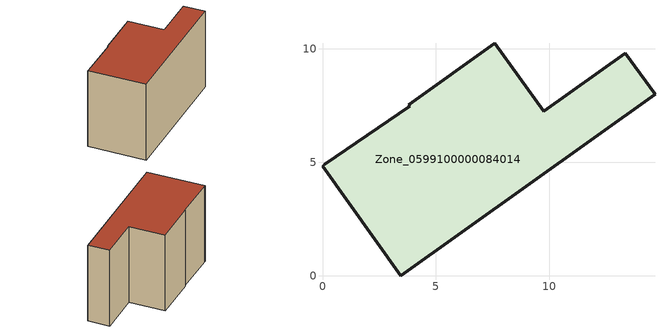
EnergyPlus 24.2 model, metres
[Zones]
Zone_0599100000084014
 floor ground (C_G): 3.8,7.53 7.6,10.23 9.74,7.24 13.35,9.8 14.65,7.98 3.44,0 0,4.82 0.11,4.9 3.84,7.47 z0
 wall outside (C_F): 13.35,9.8 9.74,7.24 7.6,10.23 3.8,7.53 3.84,7.47 0.11,4.9 0,4.82 3.44,0 14.65,7.98 13.35,9.8 z0:8.34
 roof outside (C_R): 3.8,7.53 3.84,7.47 0.11,4.9 0,4.82 3.44,0 14.65,7.98 13.35,9.8 9.74,7.24 7.6,10.23 z8.34
[BUILDING]
Pand.0599100000084014: North Axis=0; Terrain=City; Loads Convergence Tolerance Value=0.04; Temperature Convergence Tolerance Value=0.4; Solar Distribution=FullExterior; Maximum Number of Warmup Days=25; Minimum Number of Warmup Days=1
[Site:Location]
Rotterdam.The.Hague.AP_ZH_NLD Design_Conditions: Latitude=51.96; Longitude=4.45; Time Zone=1; Elevation=-4.5
[SITE:GROUNDTEMPERATURE:BUILDINGSURFACE]
18, 18, 18, 18, 18, 18, 18, 18, 18, 18, 18, 18
[MATERIAL] Thermal Absorptance=0.9; Solar Absorptance=0.7; Visible Absorptance=0.7
Name | Roughness | Thickness | Conductivity | Density | Specific Heat
G.TC.1975-1991 | MediumSmooth | 0.15 | 0.288461 | 540 | 1210
F.TC.1975-1991 | Rough | 0.3 | 0.230769 | 1920 | 840
R.TC.1975-1991 | MediumRough | 0.2 | 0.153846 | 1500 | 1000
[CONSTRUCTION]
C_G: G.TC.1975-1991
C_F: F.TC.1975-1991
C_R: R.TC.1975-1991
[ZONE]
Zone_0599100000084014: Type=1; Multiplier=1; Ceiling Height=Autocalculate; Volume=Autocalculate; Floor Area=autocalculate; Part of Total Floor Area=Yes
[ZONEINFILTRATION:DESIGNFLOWRATE]
Infil_Zone_0599100000084014: Zone or ZoneList or Space or SpaceList=Zone_0599100000084014; Schedule=AlwaysOn; Design Flow Rate Calculation Method=Flow/Area; Flow Rate per Floor Area=0.003; Constant Term Coefficient=1; Temperature Term Coefficient=0; Velocity Term Coefficient=0; Velocity Squared Term Coefficient=0
[HVACTEMPLATE:ZONE:IDEALLOADSAIRSYSTEM]
Zone_0599100000084014: Maximum Heating Supply Air Temperature=50; Minimum Cooling Supply Air Temperature=13; Maximum Heating Supply Air Humidity Ratio=0.0156; Minimum Cooling Supply Air Humidity Ratio=0.0077; Heating Limit=NoLimit; Cooling Limit=NoLimit; Dehumidification Control Type=ConstantSensibleHeatRatio; Cooling Sensible Heat Ratio=0.7; Dehumidification Setpoint=60; Humidification Control Type=None; Humidification Setpoint=30; Outdoor Air Method=None; Outdoor Air Flow Rate per Person=0.00944; Outdoor Air Flow Rate per Zone Floor Area=0; Outdoor Air Flow Rate per Zone=0; Demand Controlled Ventilation Type=None; Outdoor Air Economizer Type=NoEconomizer; Heat Recovery Type=None; Sensible Heat Recovery Effectiveness=0.7; Latent Heat Recovery Effectiveness=0.65
[ZONECONTROL:THERMOSTAT]
ThermostatControl_Zone_0599100000084014: Zone or ZoneList=Zone_0599100000084014; Control Type Schedule=DualSetpointControlType; Control 1=Thermostat_Zone_0599100000084014; Temperature Difference Between Cutout And Setpoint=0
[THERMOSTATSETPOINT:DUALSETPOINT]
Thermostat_Zone_0599100000084014: Heating Setpoint Temperature Schedule=HeatingSetpoint_Zone_0599100000084014; Cooling Setpoint Temperature Schedule=CoolingSetpoint_Zone_0599100000084014
[SCHEDULE:COMPACT]
HeatingSetpoint_Zone_0599100000084014: Through: 12/31, For: AllDays, Until: 24:00, 21
CoolingSetpoint_Zone_0599100000084014: Through: 12/31, For: AllDays, Until: 24:00, 24
DualSetpointControlType: Through: 12/31, For: AllDays, Until: 24:00, 4
AlwaysOn: Through: 12/31, For: AllDays, Until: 24:00, 1
